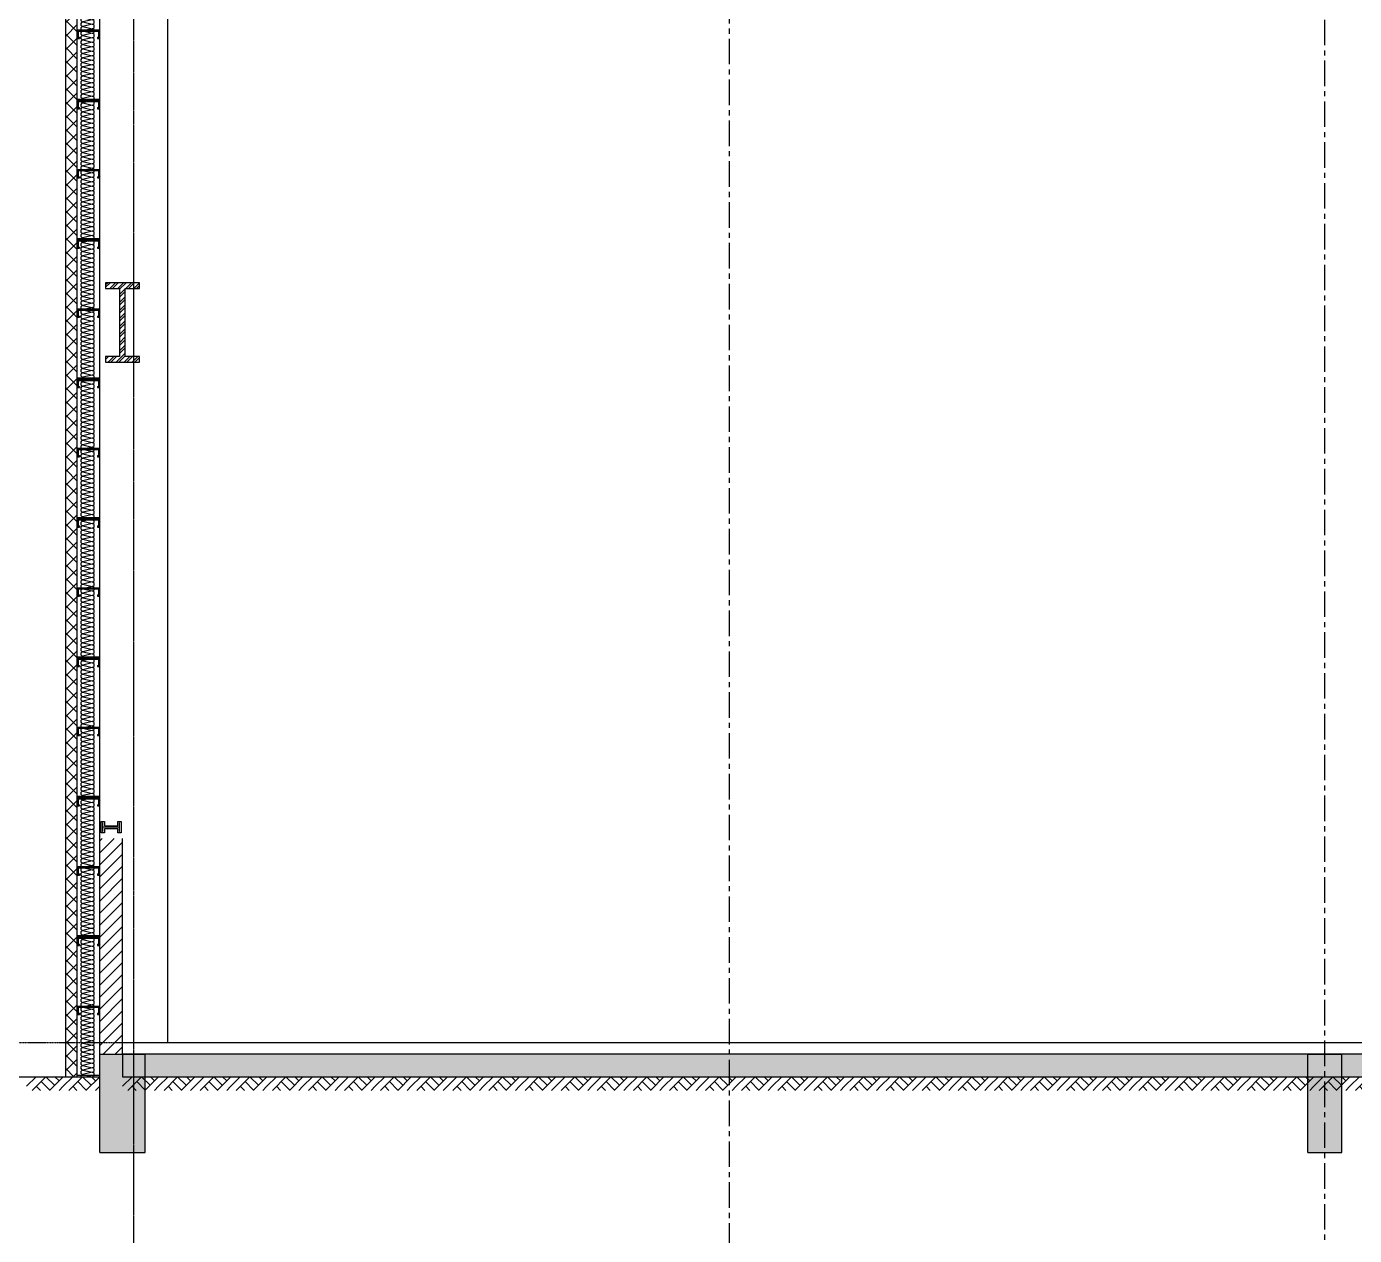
# Model space of a CAD drawing. Extents: x -599358 to 2865263, y -1062760 to 486533.
# Drawn here: x 225215 to 236920, y -703123 to -692466 of the extents above; entities that cross this region are included whole.
import ezdxf

# ---------------------------------------------------------------- set-up
doc = ezdxf.new("R2010")
doc.units = 0
for name, pattern in [('__DASH', [0.35, 0.25, -0.1]), ('CENTER', [2, 1.25, -0.25, 0.25, -0.25]), ('DOTE', [2.42, 2, -0.2, 0.02, -0.2])]:
    doc.linetypes.add(name, pattern=pattern)
for name, color, linetype in [('A-AXIS-DOTE', 14, 'DOTE'), ('A-HATCH-1', 252, 'Continuous'), ('A-HATCH-2', 251, 'Continuous'), ('A-LIN-V', 9, 'Continuous'), ('A-SFCE', 30, 'Continuous'), ('AS-COLN', 6, 'Continuous'), ('AS-WALL', 40, 'Continuous'), ('DOTE', 1, 'CENTER'), ('PUB_HATCH', 8, 'Continuous'), ('建-墙-填充', 8, 'Continuous'), ('建-柱-钢', 9, 'Continuous')]:
    doc.layers.add(name, color=color, linetype=linetype)
doc.layers.add('S-col', color=2, linetype='Continuous', lineweight=0)

# ---------------------------------------------------------------- blocks, each defined once
blk = doc.blocks.new('G$CBF9D2CED')
at = {"layer": '建-墙-填充'}
h = blk.add_hatch(dxfattribs=at)
h.set_pattern_fill('金属', color=256, scale=20, style=0)
h.set_pattern_definition([(45, (0, 0), (-35.3553, 35.3553), []), (45, (23.57, 0), (-35.3553, 35.3553), [])])
h.paths.add_polyline_path([(-150, 0), (-150, -50), (-25, -50), (-25, -650), (-150, -650), (-150, -700), (150, -700), (150, -650), (25, -650), (25, -50), (150, -50), (150, 0)])
at = {"layer": '建-柱-钢'}
for p, q in [((-150, 0), (-150, -50)), ((150, 0), (-150, 0)), ((150, -50), (150, 0)), ((-150, -50), (-25, -50)), ((-25, -50), (-25, -650)), ((25, -650), (25, -50)), ((25, -50), (150, -50)), ((-25, -650), (-150, -650)), ((-150, -650), (-150, -700)), ((-150, -700), (150, -700)), ((150, -650), (25, -650)), ((150, -700), (150, -650))]:
    blk.add_line(p, q, dxfattribs=at)
blk = doc.blocks.new('$LinePat$素土夯实')
at = {"color": 0}
for p, q in [((0, -210), (210, 0)), ((120, -300), (420, 0)), ((420, 0), (608, -188)), ((495, -300), (795, 0)), ((615, 0), (705, -90)), ((210, -210), (300, -300)), ((315, -105), (502, -293)), ((705, -300), (795, -210))]:
    blk.add_line(p, q, dxfattribs=at)
blk = doc.blocks.new('CURVEPATTERNLIB$SYSLIB$岩棉板')
at = {"color": 0}
for p, q in [((0, -17), (12, -67)), ((12, -67), (24, -17))]:
    blk.add_line(p, q, dxfattribs=at)
for centre, start, end in [((12, -17), 0, 180), ((0, -67), 270, 0), ((24, -67), 180, 270)]:
    blk.add_arc(centre, 12, start, end, dxfattribs=at)
blk = doc.blocks.new('CURVEPATTERNLIB$SYSLIB$防水材料1')
at = {"layer": 'PUB_HATCH'}
h = blk.add_hatch(dxfattribs=at)
h.set_pattern_fill('ANSI31', color=256, scale=10, angle=90, style=0)
h.set_pattern_definition([(45, (-196995.837, -685381.036), (11.22532015, -11.22532015), [])])
h.paths.add_polyline_path([(35, 0), (0, 0), (0, -100), (35, -100), (35, -90), (30, -90), (30, -95), (5, -95), (5, -5), (30, -5), (30, -10), (35, -10)])
h = blk.add_hatch(dxfattribs=at)
h.set_pattern_fill('ANSI31', color=256, scale=10, angle=90, style=0)
h.set_pattern_definition([(45, (-196695.837, -685381.036), (11.22532015, -11.22532015), [])])
h.paths.add_polyline_path([(335, 0), (300, 0), (300, -100), (335, -100), (335, -90), (330, -90), (330, -95), (305, -95), (305, -5), (330, -5), (330, -10), (335, -10)])
at = {"layer": 'A-LIN-V', "extrusion": (-3.26108e-18, 2.41725e-31, -1)}
blk.add_line((600, 0), (600, -100), dxfattribs=at)
at = {"layer": 'A-LIN-V'}
for p, q in [((30, -10), (35, -10)), ((330, -10), (335, -10)), ((30, -90), (35, -90)), ((330, -90), (335, -90))]:
    blk.add_line(p, q, dxfattribs=at)
at = {"layer": 'A-LIN-V', "extrusion": (-3.26108e-18, 2.41725e-31, -1)}
for points in [[(-35, -10), (-35, 0), (0, 0), (0, -100), (-35, -100), (-35, -90)], [(-335, -10), (-335, 0), (-300, 0), (-300, -100), (-335, -100), (-335, -90)], [(-30, -10), (-30, -5), (-5, -5), (-5, -95), (-30, -95), (-30, -90)], [(-330, -10), (-330, -5), (-305, -5), (-305, -95), (-330, -95), (-330, -90)]]:
    blk.add_lwpolyline(points, dxfattribs=at)
at = {"layer": 'A-LIN-V', "xscale": 0.8142221102150538, "yscale": 0.8108108108108109, "zscale": 0.8142221102150538}
for p in [(0, -20.1), (19.5, -20.1), (39.1, -20.1), (58.6, -20.1), (78.2, -20.1), (97.7, -20.1), (117.2, -20.1), (136.8, -20.1), (156.3, -20.1), (175.9, -20.1), (195.4, -20.1), (215, -20.1), (234.5, -20.1), (254, -20.1), (273.6, -20.1), (293.1, -20.1), (312.7, -20.1), (332.2, -20.1), (351.7, -20.1), (371.3, -20.1), (390.8, -20.1), (410.4, -20.1), (429.9, -20.1), (449.5, -20.1), (469, -20.1), (488.5, -20.1), (508.1, -20.1), (527.6, -20.1), (547.2, -20.1), (566.7, -20.1), (586.2, -20.1)]:
    blk.add_blockref('CURVEPATTERNLIB$SYSLIB$岩棉板', p, dxfattribs=at)
blk = doc.blocks.new('_FZH')
at = {"layer": 'A-HATCH-2'}
blk.add_lwpolyline([(-0.437, -0.25), (-0.437, 0.25), (-0.297, 0.25), (-0.297, 0.067), (0.298, 0.067), (0.298, 0.25), (0.438, 0.25), (0.438, -0.25), (0.298, -0.25), (0.298, -0.068), (-0.297, -0.068), (-0.297, -0.25)], close=True, dxfattribs=at)
at = {"layer": 'S-col'}
blk.add_lwpolyline([(-0.375, -0.188), (-0.375, 0.187), (-0.36, 0.187), (-0.36, 0.005), (0.36, 0.005), (0.36, 0.187), (0.375, 0.187), (0.375, -0.188), (0.36, -0.188), (0.36, -0.005), (-0.36, -0.005), (-0.36, -0.188)], close=True, dxfattribs=at)

msp = doc.modelspace()

# ---------------------------------------------------------------- hatches: boundary and pattern name
at = {"layer": 'A-HATCH-1'}
h = msp.add_hatch(dxfattribs=at)
h.set_pattern_fill('混凝土', color=256, scale=50)
h.set_pattern_definition([(50, (914351.82, -1268534.03), (358.63009, -31.37607), [37.5, -412.5]), (355, (914351.82, -1268534.03), (-69.37567, 376.09607), [30, -330]), (100.4514, (914381.7, -1268536.64), (289.25469, 344.71977), [31.8701, -350.57106]), (46.1842, (914351.8, -1268434.03), (533.62052, -82.7595), [56.25, -618.75]), (96.6356, (914396.3, -1268440.93), (467.33135, 487.05894), [47.80514, -525.8565]), (351.1842, (914351.8, -1268434.03), (467.33097, 487.0593), [45, -495]), (21, (914401.82, -1268459.03), (298.45353, -201.30945), [37.5, -412.5]), (326, (914401.82, -1268459.03), (121.65767, 362.57502), [30, -330]), (71.4514, (914426.7, -1268475.8), (420.11131, 161.26525), [31.8701, -350.57106]), (37.5, (914351.82, -1268534.03), (6.079928, 166.446927), [0, -326, 0, -335, 0, -331.25]), (7.5, (914351.82, -1268534.03), (131.53477, 197.205856), [0, -191, 0, -318.5, 0, -126.25]), (327.5, (914240.32, -1268534.03), (266.911218, -11.277436), [0, -125, 0, -390, 0, -517.5]), (317.5, (914190.32, -1268534.03), (291.593085, 50.05249), [0, -162.5, 0, -259, 0, -367.5])])
h.paths.add_polyline_path([(351760.6, -701724), (351760.6, -701524), (226060.6, -701524), (226060.6, -701724)])
at = {"layer": 'PUB_HATCH'}
h = msp.add_hatch(dxfattribs=at)
h.set_pattern_fill('多孔材料', color=256, scale=30, style=0)
h.set_pattern_definition([(45, (2005830.97, -1269681.48), (-60.000061, 60.000061), []), (135, (2005830.97, -1269681.48), (-60.000061, -60.000061), [])])
h.paths.add_polyline_path([(225660.6, -701724), (225660.6, -686974), (225560.6, -686974), (225560.6, -701724)])
h = msp.add_hatch(dxfattribs=at)
h.set_pattern_fill('普通砖', color=256, scale=30, style=0)
h.set_pattern_definition([(45, (2005770.966, -1269627.63), (-53.0330298, 53.0330298), [])])
h.paths.add_polyline_path([(226060.6, -699624), (225860.6, -699624), (225860.6, -701524), (226060.6, -701524)])
for points in [[(226260.6, -702391.5), (226260.6, -701524), (225860.6, -701524), (225860.6, -702391.5)], [(236810.6, -702391.5), (236810.6, -701524), (236510.6, -701524), (236510.6, -702391.5)]]:
    msp.add_hatch(color=256, dxfattribs=at).paths.add_polyline_path(points)

# ---------------------------------------------------------------- linework, layer by layer
at = {"layer": 'A-AXIS-DOTE'}
msp.add_line((226160.6, -707237.6), (226160.6, -683185.7), dxfattribs=at)
at = {"layer": 'A-AXIS-DOTE', "linetype": '__DASH', "ltscale": 2}
msp.add_line((357208.3, -701424), (220825.2, -701424), dxfattribs=at)
at = {"layer": 'A-LIN-V'}
for p, q in [((225860.6, -701424), (225860.6, -689724)), ((226460.6, -701424), (226460.6, -689724))]:
    msp.add_line(p, q, dxfattribs=at)
at = {"layer": 'A-SFCE'}
msp.add_line((252884.1, -701424), (226060.6, -701424), dxfattribs=at)
at = {"layer": 'AS-COLN'}
for p, q in [((225860.6, -702391.5), (225860.6, -701524)), ((225860.6, -701524), (226260.6, -701524)), ((226260.6, -702391.5), (226260.6, -701524)), ((236510.6, -702391.5), (236510.6, -701524)), ((236510.6, -701524), (236810.6, -701524)), ((236810.6, -702391.5), (236810.6, -701524)), ((225860.6, -702391.5), (226260.6, -702391.5)), ((236510.6, -702391.5), (236810.6, -702391.5))]:
    msp.add_line(p, q, dxfattribs=at)
msp.add_lwpolyline([(351760.6, -701724), (351760.6, -701524), (226060.6, -701524), (226060.6, -701724)], close=True, dxfattribs=at)
at = {"layer": 'AS-WALL'}
for p, q in [((225560.6, -701724), (225560.6, -686974)), ((225660.6, -701724), (225660.6, -686974)), ((225860.6, -701524), (225860.6, -699624)), ((226060.6, -701524), (226060.6, -699624)), ((225860.6, -701524), (226060.6, -701524)), ((225560.6, -701724), (225660.6, -701724))]:
    msp.add_line(p, q, dxfattribs=at)
msp.add_lwpolyline([(221844.6, -701724), (225860.6, -701724), (225860.6, -701724)], dxfattribs=at)
at = {"layer": 'DOTE', "ltscale": 180}
for p, q in [((226160.6, -707237.6), (226160.6, -683185.7)), ((236660.6, -707030.8), (236660.6, -683185.7)), ((231410.6, -704679.1), (231410.6, -684345.5))]:
    msp.add_line(p, q, dxfattribs=at)

# ---------------------------------------------------------------- block references
at = {"layer": 'A-HATCH-1', "xscale": 0.4002866013735336, "yscale": 0.4, "zscale": 0.4}
for p in [(226060.6, -701724), (226378.8, -701724), (226697, -701724), (227015.3, -701724), (227333.5, -701724), (227651.7, -701724), (227969.9, -701724), (228288.2, -701724), (228606.4, -701724), (228924.6, -701724), (229242.8, -701724), (229561.1, -701724), (229879.3, -701724), (230197.5, -701724), (230515.8, -701724), (230834, -701724), (231152.2, -701724), (231470.4, -701724), (231788.7, -701724), (232106.9, -701724), (232425.1, -701724), (232743.4, -701724), (233061.6, -701724), (233379.8, -701724), (233698, -701724), (234016.3, -701724), (234334.5, -701724), (234652.7, -701724), (234970.9, -701724), (235289.2, -701724), (235607.4, -701724), (235925.6, -701724), (236243.9, -701724), (236562.1, -701724), (236880.3, -701724)]:
    msp.add_blockref('$LinePat$素土夯实', p, dxfattribs=at)
at = {"layer": 'A-HATCH-2', "xscale": 2.029060269968204, "yscale": 1.999999999990687, "zscale": 1.999999999990687, "rotation": 269.9999999985294}
for p in [(225860.6, -691890.7), (225860.6, -693119.9), (225860.6, -694349), (225860.6, -695578.2), (225860.6, -696807.4), (225860.6, -698036.5), (225860.6, -699265.7), (225860.6, -700494.9)]:
    msp.add_blockref('CURVEPATTERNLIB$SYSLIB$防水材料1', p, dxfattribs=at)
at = {"layer": 'A-HATCH-2', "xscale": 0.406059325623648, "yscale": 0.4, "zscale": 0.4}
for p in [(225214.9, -701724), (225537.7, -701724)]:
    msp.add_blockref('$LinePat$素土夯实', p, dxfattribs=at)
at = {"layer": 'A-LIN-V'}
msp.add_blockref('G$CBF9D2CED', (226060.6, -694724), dxfattribs=at)
at = {"layer": 'AS-COLN', "xscale": 200.0000001052395, "yscale": 199.9999991920777, "zscale": 199.9999991920777, "rotation": 2.17745630212636e-07}
msp.add_blockref('_FZH', (225960.6, -699524), dxfattribs=at)

doc.saveas('drawing.dxf')
